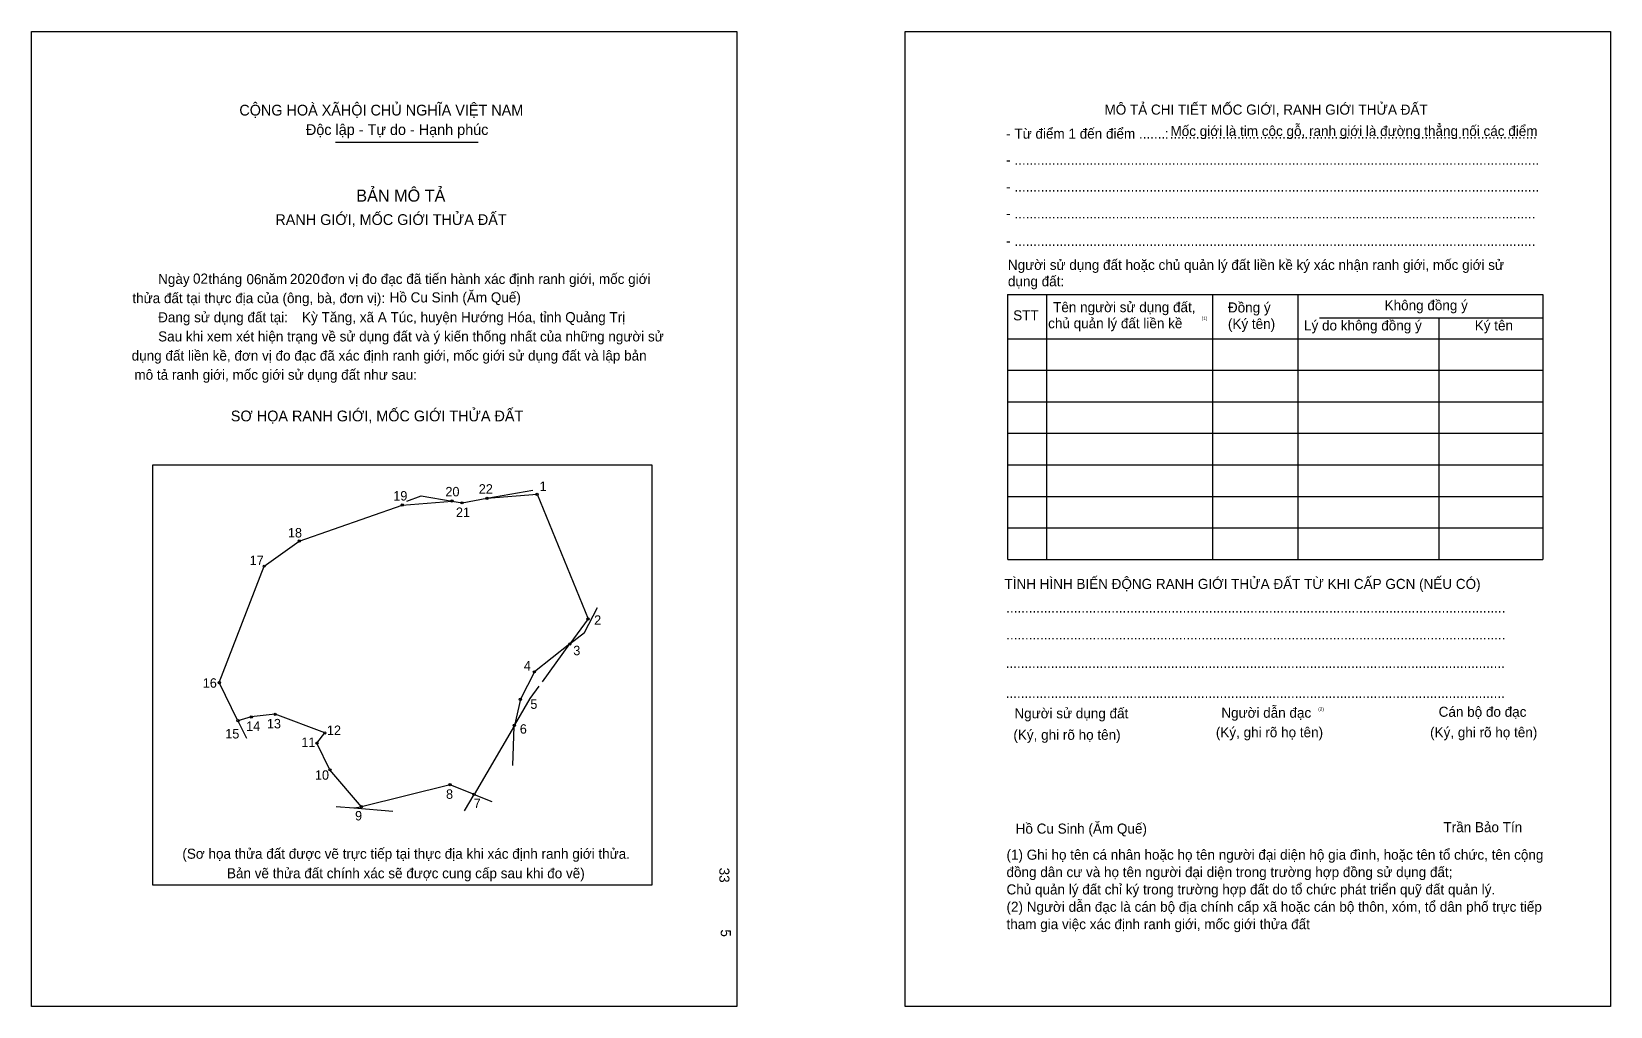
# Model space of a CAD drawing. Extents: x 549203 to 549740, y 1823709 to 1824041.
import ezdxf

# ---------------------------------------------------------------- set-up
doc = ezdxf.new("R2010")
doc.units = 0
for name, color, linetype in [('bmtKhungInTrang1', 7, 'Continuous'), ('bmtKhungInTrang2', 7, 'Continuous'), ('bmtNoiDung', 7, 'Continuous'), ('bmtTemplate', 7, 'Continuous'), ('CanhThua', 7, 'Continuous'), ('MocDinhThua', 7, 'Continuous'), ('RauThua', 7, 'Continuous'), ('SoHieuDinhThua', 7, 'Continuous')]:
    doc.layers.add(name, color=color, linetype=linetype)

msp = doc.modelspace()

# ---------------------------------------------------------------- linework, layer by layer
at = {"layer": 'bmtKhungInTrang1'}
msp.add_lwpolyline([(549203.01, 1824040.7), (549442.77, 1824040.7), (549442.77, 1823709.08), (549203.01, 1823709.08)], close=True, dxfattribs=at)
at = {"layer": 'bmtKhungInTrang2'}
msp.add_lwpolyline([(549499.95, 1824040.7), (549739.71, 1824040.7), (549739.71, 1823709.08), (549499.95, 1823709.08)], close=True, dxfattribs=at)
at = {"layer": 'bmtTemplate'}
for p, q in [((549306.33, 1824003.12), (549354.82, 1824003.12)), ((549548.05, 1823951.26), (549548.05, 1823861.11)), ((549604.45, 1823951.26), (549604.45, 1823861.11)), ((549633.47, 1823951.37), (549633.47, 1823861.11)), ((549716.76, 1823951.26), (549716.76, 1823861.11)), ((549640.83, 1823943.32), (549716.76, 1823943.32)), ((549534.9, 1823936.23), (549716.76, 1823936.23)), ((549534.9, 1823925.5), (549716.76, 1823925.5)), ((549534.9, 1823914.77), (549716.76, 1823914.77)), ((549534.9, 1823904.04), (549716.76, 1823904.04)), ((549534.9, 1823893.3), (549716.76, 1823893.3)), ((549534.9, 1823882.57), (549716.76, 1823882.57)), ((549534.9, 1823871.84), (549716.76, 1823871.84)), ((549534.9, 1823861.11), (549716.76, 1823861.11))]:
    msp.add_line(p, q, dxfattribs=at)
for points in [[(549534.78, 1823951.26), (549716.76, 1823951.26)], [(549534.78, 1823951.26), (549534.78, 1823861.11)], [(549681.36, 1823943.21), (549681.36, 1823861.11)]]:
    msp.add_lwpolyline(points, dxfattribs=at)
msp.add_lwpolyline([(549244.26, 1823750.38), (549244.26, 1823893.29), (549413.91, 1823893.29), (549413.91, 1823750.38)], close=True, dxfattribs=at)
at = {"layer": 'CanhThua'}
for p, q in [((549294.03, 1823867.37), (549329.03, 1823879.63)), ((549329.03, 1823879.63), (549345.93, 1823880.98)), ((549345.93, 1823880.98), (549349.34, 1823880.4)), ((549349.34, 1823880.4), (549357.82, 1823881.93)), ((549357.82, 1823881.93), (549374.84, 1823883.29)), ((549374.84, 1823883.29), (549392.18, 1823840.9)), ((549282.08, 1823858.84), (549294.03, 1823867.37)), ((549266.82, 1823819.25), (549282.08, 1823858.84)), ((549392.18, 1823840.9), (549385.99, 1823832.39)), ((549385.99, 1823832.39), (549373.95, 1823822.91)), ((549373.95, 1823822.91), (549369.19, 1823813.58)), ((549273.18, 1823806.25), (549266.82, 1823819.25)), ((549369.19, 1823813.58), (549367.14, 1823804.67)), ((549277.69, 1823807.58), (549273.18, 1823806.25)), ((549285.81, 1823808.47), (549277.69, 1823807.58)), ((549302.7, 1823802.14), (549285.81, 1823808.47)), ((549367.14, 1823804.67), (549353.41, 1823781.2)), ((549300, 1823798.63), (549302.7, 1823802.14)), ((549304.42, 1823789.56), (549300, 1823798.63)), ((549315.11, 1823777.03), (549304.42, 1823789.56)), ((549345.28, 1823784.52), (549315.11, 1823777.03)), ((549353.41, 1823781.2), (549345.28, 1823784.52))]:
    msp.add_line(p, q, dxfattribs=at)
at = {"layer": 'MocDinhThua'}
for centre in [(549329.03, 1823879.63), (549345.93, 1823880.98), (549349.34, 1823880.4), (549357.82, 1823881.93), (549374.84, 1823883.29), (549294.03, 1823867.37), (549282.08, 1823858.84), (549392.18, 1823840.9), (549385.99, 1823832.39), (549373.95, 1823822.91), (549266.82, 1823819.25), (549369.19, 1823813.58), (549273.18, 1823806.25), (549277.69, 1823807.58), (549285.81, 1823808.47), (549367.14, 1823804.67), (549300, 1823798.63), (549302.7, 1823802.14), (549304.42, 1823789.56), (549345.28, 1823784.52), (549315.11, 1823777.03), (549353.41, 1823781.2)]:
    msp.add_circle(centre, 0.386, dxfattribs=at)
at = {"layer": 'RauThua'}
for p, q in [((549357.82, 1823881.93), (549373.43, 1823884.75)), ((549330.53, 1823880.98), (549335.49, 1823882.77)), ((549335.49, 1823882.77), (549345.93, 1823880.98)), ((549390.96, 1823836.3), (549395.41, 1823844.74)), ((549385.99, 1823832.39), (549390.96, 1823836.3)), ((549376.66, 1823819.56), (549385.99, 1823832.39)), ((549372.5, 1823813.84), (549375.58, 1823818.08)), ((549367.14, 1823804.67), (549372.5, 1823813.84)), ((549273.18, 1823806.25), (549276.05, 1823800.39)), ((549366.64, 1823791.08), (549367.06, 1823804.34)), ((549367.06, 1823804.34), (549367.14, 1823804.67)), ((549306.6, 1823777.1), (549312.59, 1823776.61)), ((549312.59, 1823776.61), (549315.11, 1823777.03)), ((549312.59, 1823776.61), (549315.11, 1823777.03)), ((549350.13, 1823775.6), (549353.41, 1823781.2)), ((549353.41, 1823781.2), (549359.42, 1823778.75)), ((549353.41, 1823781.2), (549359.42, 1823778.75)), ((549312.59, 1823776.61), (549325.86, 1823775.52))]:
    msp.add_line(p, q, dxfattribs=at)

# ---------------------------------------------------------------- texts
at = {"layer": 'bmtNoiDung'}
for s, height, p in [('02', 3.431, (549257.88, 1823954.96)), ('06', 3.431, (549276.07, 1823954.76)), ('2020', 3.431, (549290.83, 1823954.84)), ('Hồ Cu Sinh (Ăm Quế)', 3.4306, (549324.72, 1823948.57)), ('Kỳ Tăng, xã A Túc, huyện Hướng Hóa, tỉnh Quảng Trị', 3.4306, (549294.95, 1823941.83)), ('Hồ Cu Sinh (Ăm Quế)', 3.4306, (549537.54, 1823767.86))]:
    msp.add_text(s, height=height, dxfattribs=at).set_placement(p)
for s, height, p in [('33', 3.431, (549436.8, 1823756.29)), ('5', 3.43, (549437.29, 1823735.29))]:
    msp.add_text(s, height=height, rotation=270, dxfattribs=at).set_placement(p)
at = {"layer": 'bmtTemplate'}
for s, height, p in [('CỘNG HOÀ XÃHỘI CHỦ NGHĨA VIỆT NAM', 3.6593, (549273.64, 1824012.14)), ('MÔ TẢ CHI TIẾT MỐC GIỚI, RANH GIỚI THỬA ĐẤT', 3.4293, (549567.74, 1824012.44)), ('Độc lập - Tự do - Hạnh phúc', 3.6593, (549296.27, 1824005.53)), ('- Từ điểm 1 đến điểm .......', 3.4293, (549534.32, 1824004.26)), ('Mốc giới là tim cộc gỗ, ranh giới là đường thẳng nối các điểm', 3.4293, (549590.17, 1824005.17)), (':', 3.43, (549588.19, 1824004.26)), ('..................................................................................................', 3.4293, (549589.88, 1824004.26)), ('- ............................................................................................................................................', 3.42927, (549534.32, 1823995.37)), ('BẢN MÔ TẢ', 4.117, (549313.39, 1823982.85)), ('- ............................................................................................................................................', 3.42927, (549534.32, 1823986.25)), ('RANH GIỚI, MỐC GIỚI THỬA ĐẤT', 3.6593, (549285.87, 1823974.91)), ('- ...........................................................................................................................................', 3.42927, (549534.32, 1823977.13)), ('- ...........................................................................................................................................', 3.42927, (549534.32, 1823967.79)), ('Người sử dụng đất hoặc chủ quản lý đất liền kề ký xác nhận ranh giới, mốc giới sử', 3.4293, (549534.9, 1823959.63)), ('Ngày     tháng     năm         đơn vị đo đạc đã tiến hành xác định ranh giới, mốc giới ', 3.4306, (549246.03, 1823954.84)), ('dụng đất:', 3.429, (549534.9, 1823954.05)), ('thửa đất tại thực địa của (ông, bà, đơn vị):', 3.4306, (549237.28, 1823948.32)), ('Tên người sử dụng đất,', 3.4293, (549550.26, 1823945.25)), ('Đồng ý', 3.429, (549609.69, 1823945.14)), ('Không đồng ý', 3.4293, (549662.95, 1823945.9)), ('Đang sử dụng đất tại:', 3.4306, (549246.03, 1823941.81)), ('STT', 3.429, (549536.69, 1823942.46)), ('chủ quản lý đất liền kề', 3.4293, (549548.58, 1823939.77)), ('(1)', 1.144, (549600.74, 1823942.58)), ('Sau khi xem xét hiện trạng về sử dụng đất và ý kiến thống nhất của những người sử ', 3.4306, (549246.03, 1823935.29)), ('(Ký tên)', 3.429, (549609.69, 1823939.56)), ('Lý do không đồng ý', 3.4293, (549635.56, 1823939.03)), ('Ký tên', 3.429, (549693.6, 1823939.03)), ('dụng đất liền kề, đơn vị đo đạc đã xác định ranh giới, mốc giới sử dụng đất và lập bản', 3.4306, (549237.03, 1823928.78)), ('mô tả ranh giới, mốc giới sử dụng đất như sau:', 3.4306, (549237.97, 1823922.26)), ('SƠ HỌA RANH GIỚI, MỐC GIỚI THỬA ĐẤT', 3.6593, (549270.75, 1823908.11)), ('TÌNH HÌNH BIẾN ĐỘNG RANH GIỚI THỬA ĐẤT TỪ KHI CẤP GCN (NẾU CÓ)', 3.4293, (549533.74, 1823851.1)), ('.....................................................................................................................................', 3.43441, (549534.32, 1823843.03)), ('.....................................................................................................................................', 3.43441, (549534.32, 1823833.91)), ('.....................................................................................................................................', 3.43441, (549534.14, 1823824.25)), ('.....................................................................................................................................', 3.43441, (549534.14, 1823814.05)), ('Người sử dụng đất', 3.4293, (549537.11, 1823807.08)), ('Người dẫn đạc', 3.4293, (549607.45, 1823807.29)), ('(2)', 1.144, (549640.38, 1823809.66)), ('Cán bộ đo đạc', 3.4293, (549681.33, 1823807.61)), ('(Ký, ghi rõ họ tên)', 3.4293, (549605.59, 1823800.64)), ('(Ký, ghi rõ họ tên)', 3.4293, (549678.41, 1823800.64)), ('(Ký, ghi rõ họ tên)', 3.4293, (549536.76, 1823799.78)), ('Trần Bảo Tín', 3.4293, (549682.96, 1823768.36)), ('(Sơ họa thửa đất được vẽ trực tiếp tại thực địa khi xác định ranh giới thửa.', 3.4306, (549254.27, 1823759.32)), ('(1) Ghi họ tên cá nhân hoặc họ tên người đại diện hộ gia đình, hoặc tên tổ chức, tên cộng', 3.4293, (549534.42, 1823758.99)), ('Bản vẽ thửa đất chính xác sẽ được cung cấp sau khi đo vẽ)', 3.4306, (549269.43, 1823752.68)), ('đồng dân cư và họ tên người đại diện trong trường hợp đồng sử dụng đất;', 3.4293, (549534.42, 1823753.08)), ('Chủ quản lý đất chỉ ký trong trường hợp đất do tổ chức phát triển quỹ đất quản lý.', 3.4293, (549534.42, 1823747.18)), ('(2) Người dẫn đạc là cán bộ địa chính cấp xã hoặc cán bộ thôn, xóm, tổ dân phố trực tiếp', 3.4293, (549534.42, 1823741.28)), ('tham gia việc xác định ranh giới, mốc giới thửa đất', 3.4293, (549534.42, 1823735.37))]:
    msp.add_text(s, height=height, dxfattribs=at).set_placement(p)
at = {"layer": 'SoHieuDinhThua'}
for s, height, p in [('19', 3.215, (549325.97, 1823881.17)), ('20', 3.215, (549343.69, 1823882.59)), ('22', 3.215, (549355.03, 1823883.51)), ('1', 3.21, (549375.69, 1823884.42)), ('21', 3.215, (549347.27, 1823875.58)), ('18', 3.215, (549290.15, 1823868.61)), ('17', 3.215, (549277.14, 1823859.2)), ('2', 3.21, (549394.24, 1823838.9)), ('3', 3.21, (549387.16, 1823828.55)), ('4', 3.21, (549370.33, 1823823.34)), ('16', 3.215, (549261.21, 1823817.5)), ('5', 3.21, (549372.56, 1823810.32)), ('14', 3.215, (549275.94, 1823802.82)), ('13', 3.215, (549283.01, 1823803.67)), ('12', 3.215, (549303.41, 1823801.42)), ('6', 3.21, (549368.98, 1823801.87)), ('15', 3.215, (549268.84, 1823800.23)), ('11', 3.215, (549294.72, 1823797.35)), ('10', 3.215, (549299.34, 1823786.19)), ('8', 3.21, (549343.9, 1823779.71)), ('7', 3.21, (549353.29, 1823776.55)), ('9', 3.21, (549312.98, 1823772.36))]:
    msp.add_text(s, height=height, dxfattribs=at).set_placement(p)

doc.saveas('drawing.dxf')
